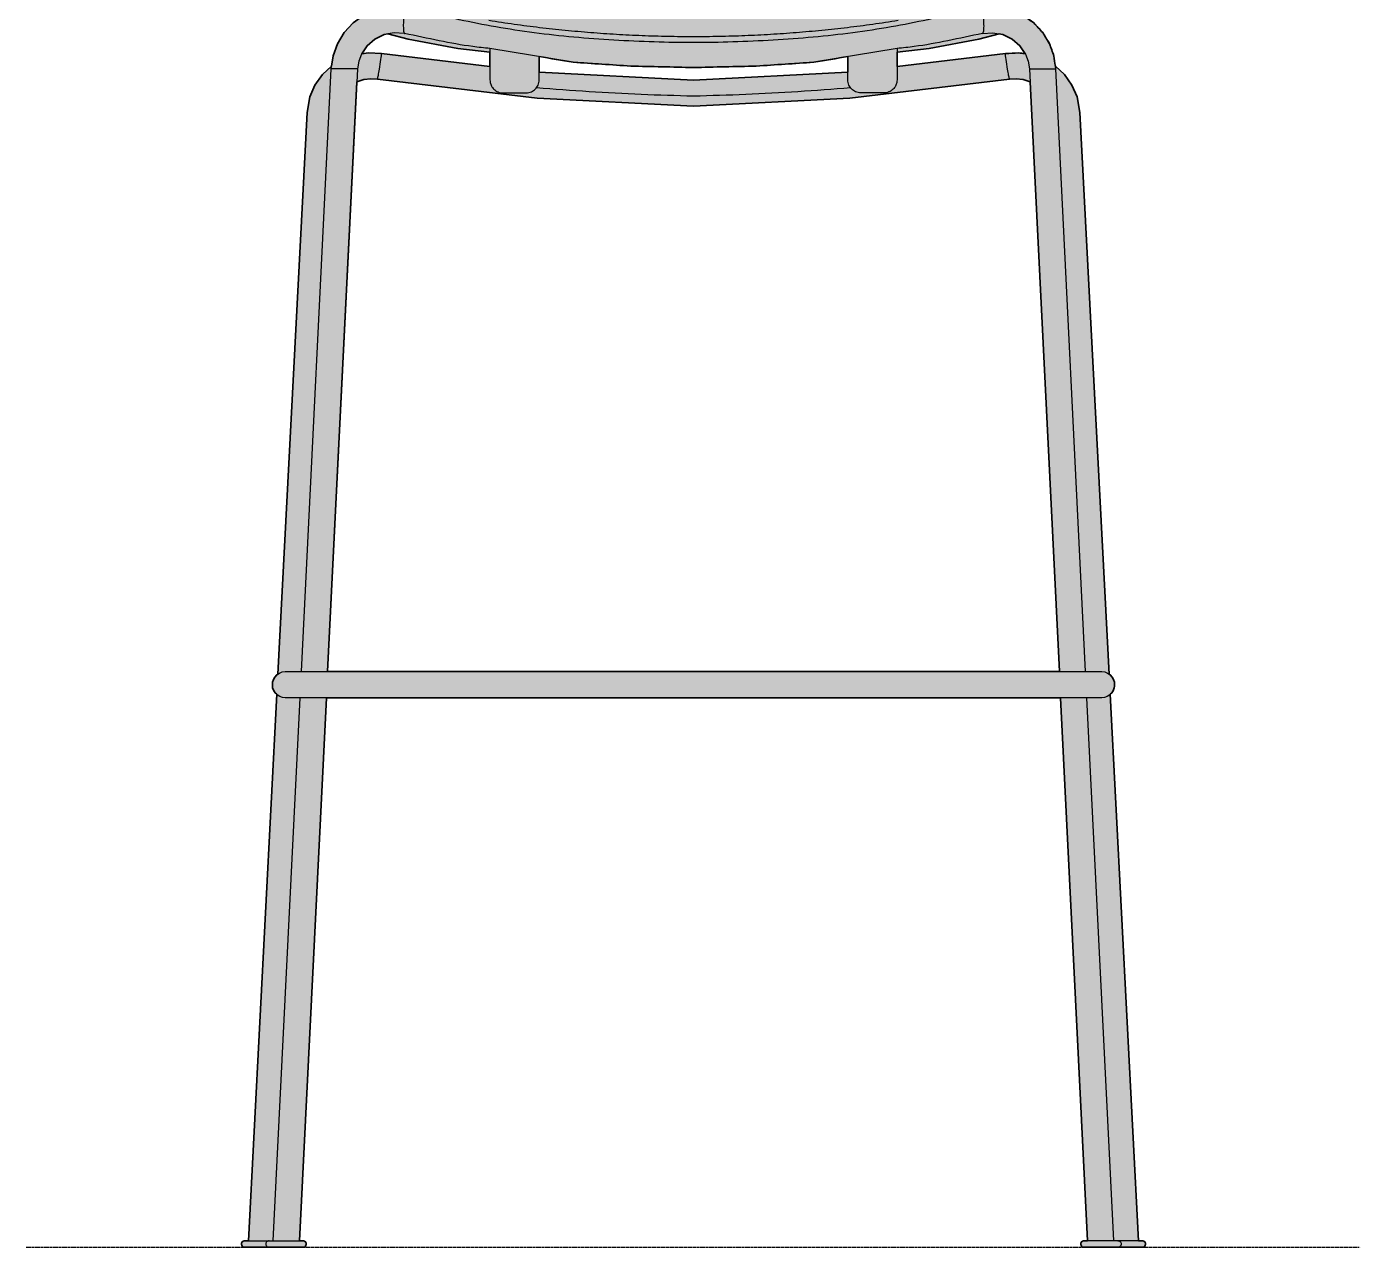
# Model space of a CAD drawing. Header units: millimetres. Extents: x 0 to 1859, y -1281 to 1132.
# Drawn here: x 0 to 814, y 0 to 745 of the extents above; entities that cross this region are included whole.
import ezdxf

# ---------------------------------------------------------------- set-up
doc = ezdxf.new("R2010")
doc.units = ezdxf.units.MM
doc.linetypes.add('Dots', pattern=[1, 0, -1])
doc.layers.add('Blocks', color=7, linetype='Continuous')
doc.layers.add('Blocks$Fill', color=7, linetype='Continuous', true_color=0xffffff)
for name, color, linetype, lineweight, true_color in [('Blocks$Inner', 7, 'Continuous', 25, 0x007f00), ('Blocks$Outline', 7, 'Continuous', 35, 0xff3f3f), ('Groud', 7, 'Dots', 25, 0x243775)]:
    doc.layers.add(name, color=color, linetype=linetype, lineweight=lineweight, true_color=true_color)

# ---------------------------------------------------------------- blocks, each defined once
blk = doc.blocks.new('N02 Barstool Front')
at = {"layer": 'Blocks$Fill'}
h = blk.add_hatch(color=256, dxfattribs=at)
h.paths.add_polyline_path([(166.52, 4.02), (168.53, 4.01), (169.04, 3.97), (169.55, 3.81), (169.85, 3.62), (170.17, 3.32), (170.42, 2.95), (170.58, 2.53), (170.64, 2.21), (170.64, 1.83), (170.58, 1.5), (170.49, 1.23), (170.22, 0.79), (169.95, 0.51), (169.48, 0.18), (169.01, 0), (132.75, 0), (132.28, 0.18), (131.81, 0.51), (131.54, 0.79), (131.27, 1.23), (131.18, 1.5), (131.12, 1.83), (131.12, 2.21), (131.18, 2.53), (131.34, 2.95), (131.59, 3.32), (131.91, 3.62), (132.21, 3.81), (132.72, 3.97), (133.23, 4.01), (135.4, 4.01), (152.7, 337.57), (151.69, 338.56), (150.92, 339.68), (150.15, 341.56), (149.98, 342.54), (149.96, 343.47), (150.08, 345.07), (150.59, 346.64), (151.49, 348.13), (152.75, 349.47), (153.34, 349.87), (171.11, 692.73), (172.85, 702.34), (175.99, 709.5), (180.55, 715.9), (186.16, 721.09), (187.03, 727.24), (189.71, 734.72), (193.85, 741.52), (199.29, 747.38), (205.81, 752.05), (213.16, 755.33), (221.03, 757.1), (226.72, 757.38), (231.29, 756.96), (232.17, 756.83), (210.45, 762.36), (196.92, 768.28), (196.8, 768.39), (193.79, 771.26), (191.32, 773.75), (190.09, 775.05), (188.92, 776.34), (187.85, 777.57), (186.92, 778.69), (186.11, 779.73), (185.38, 780.73), (185.05, 781.22), (184.74, 781.7), (184.45, 782.16), (184.19, 782.6), (184.07, 782.82), (183.96, 783.03), (183.86, 783.24), (183.77, 783.44), (183.69, 783.63), (183.62, 783.82), (183.55, 784), (183.52, 784.09), (183.49, 784.18), (183.46, 784.28), (183.44, 784.37), (182.68, 787), (182.68, 787.02), (182.68, 787.03), (182.69, 787.04), (182.98, 788.13), (183, 788.2), (183.01, 788.23), (183.02, 788.26), (183.04, 788.29), (183.05, 788.32), (183.06, 788.35), (183.08, 788.38), (183.09, 788.41), (183.11, 788.44), (183.13, 788.47), (183.14, 788.5), (183.18, 788.57), (183.22, 788.63), (183.26, 788.68), (183.29, 788.72), (183.33, 788.77), (183.37, 788.81), (183.39, 788.84), (183.41, 788.86), (183.44, 788.89), (183.46, 788.91), (183.51, 788.96), (183.57, 789), (183.62, 789.05), (183.68, 789.09), (183.74, 789.13), (183.8, 789.18), (183.87, 789.22), (183.94, 789.26), (184.01, 789.29), (184.08, 789.33), (184.15, 789.37), (184.23, 789.4), (184.31, 789.43), (184.39, 789.46), (184.48, 789.49), (184.56, 789.52), (184.65, 789.55), (184.74, 789.58), (184.84, 789.6), (184.94, 789.63), (185.03, 789.65), (185.14, 789.67), (185.35, 789.71), (185.57, 789.74), (185.8, 789.77), (186.11, 789.8), (189.94, 791.44), (188.71, 793.73), (185.71, 799.92), (181.22, 809.48), (180.15, 811.91), (179.13, 814.38), (178.16, 816.88), (177.23, 819.44), (176.37, 822.04), (175.57, 824.69), (174.83, 827.39), (174.14, 830.14), (173.52, 832.93), (172.94, 835.76), (172.42, 838.63), (171.96, 841.53), (171.54, 844.47), (170.86, 850.43), (170.37, 856.48), (170.06, 862.59), (169.89, 868.74), (169.91, 881.11), (170.32, 893.47), (171.89, 917.91), (172.65, 926.93), (175.14, 950.52), (177.46, 967.7), (178.8, 976.09), (180.8, 987.04), (183.08, 997.69), (185.01, 1005.46), (187.14, 1013.04), (189.47, 1020.41), (191.15, 1025.21), (192.92, 1029.91), (194.79, 1034.52), (196.85, 1039.19), (198.87, 1043.45), (201.52, 1048.56), (203.42, 1051.96), (205.65, 1055.7), (206.5, 1057.03), (209.79, 1062.03), (210.7, 1063.29), (214, 1067.77), (216.97, 1071.47), (220.06, 1075.08), (223.29, 1078.59), (226.66, 1082), (228.47, 1083.72), (230.74, 1085.77), (238.41, 1092.25), (238.42, 1092.26), (239.01, 1092.72), (265.29, 1109.01), (296.52, 1120.49), (333.99, 1127.64), (384.89, 1131.57), (407.02, 1131.96), (429.15, 1131.57), (480.05, 1127.64), (517.52, 1120.49), (548.75, 1109.01), (574.95, 1092.78), (575.63, 1092.26), (575.64, 1092.25), (583.3, 1085.77), (585.58, 1083.72), (587.38, 1082), (590.75, 1078.59), (593.98, 1075.08), (597.08, 1071.47), (600.04, 1067.77), (603.34, 1063.29), (604.25, 1062.03), (607.54, 1057.03), (609.32, 1054.17), (611.63, 1050.19), (613.66, 1046.41), (615.17, 1043.45), (617.19, 1039.19), (619.25, 1034.52), (621.12, 1029.91), (622.9, 1025.21), (624.57, 1020.41), (626.91, 1013.04), (629.03, 1005.46), (630.96, 997.69), (633.25, 987.04), (635.7, 973.3), (638.17, 956.3), (638.9, 950.52), (641.39, 926.93), (643.4, 899.63), (643.85, 890.39), (644.17, 878.02), (644.15, 868.74), (643.85, 859.52), (643.45, 853.44), (642.87, 847.44), (642.5, 844.47), (642.09, 841.53), (641.62, 838.63), (641.1, 835.76), (640.53, 832.93), (639.9, 830.14), (639.22, 827.39), (638.47, 824.69), (637.67, 822.04), (636.81, 819.44), (635.89, 816.88), (634.91, 814.38), (633.89, 811.91), (632.83, 809.48), (626.03, 795.13), (625.33, 793.73), (624.11, 791.44), (627.94, 789.8), (628.24, 789.77), (628.47, 789.74), (628.69, 789.71), (628.9, 789.67), (629.01, 789.65), (629.11, 789.63), (629.2, 789.6), (629.3, 789.58), (629.39, 789.55), (629.48, 789.52), (629.57, 789.49), (629.65, 789.46), (629.73, 789.43), (629.81, 789.4), (629.89, 789.37), (629.96, 789.33), (630.04, 789.29), (630.11, 789.26), (630.17, 789.22), (630.24, 789.18), (630.3, 789.13), (630.36, 789.09), (630.42, 789.05), (630.48, 789), (630.53, 788.96), (630.58, 788.91), (630.6, 788.89), (630.63, 788.86), (630.65, 788.84), (630.67, 788.81), (630.71, 788.77), (630.75, 788.72), (630.79, 788.68), (630.82, 788.63), (630.86, 788.57), (630.9, 788.5), (630.92, 788.47), (630.93, 788.44), (630.95, 788.41), (630.96, 788.38), (630.98, 788.35), (630.99, 788.32), (631.01, 788.29), (631.02, 788.26), (631.03, 788.23), (631.04, 788.2), (631.06, 788.13), (631.34, 787.08), (631.36, 787.04), (631.36, 787.04), (631.36, 787.04), (631.37, 787), (630.6, 784.37), (630.58, 784.28), (630.55, 784.18), (630.52, 784.09), (630.49, 784), (630.43, 783.82), (630.35, 783.63), (630.27, 783.44), (630.18, 783.24), (630.08, 783.03), (629.97, 782.82), (629.85, 782.6), (629.59, 782.16), (629.31, 781.7), (629, 781.22), (628.66, 780.73), (627.93, 779.73), (627.12, 778.69), (626.2, 777.57), (625.13, 776.34), (623.95, 775.05), (621.47, 772.47), (619.11, 770.15), (617.13, 768.28), (603.6, 762.36), (581.87, 756.83), (582.75, 756.96), (587.33, 757.38), (593.01, 757.1), (600.89, 755.33), (608.23, 752.05), (614.75, 747.38), (620.19, 741.52), (624.33, 734.72), (627.01, 727.24), (627.89, 721.09), (633.49, 715.9), (638.05, 709.5), (641.19, 702.34), (642.93, 692.73), (660.71, 349.87), (661.3, 349.47), (662.56, 348.13), (663.45, 346.64), (663.96, 345.07), (664.08, 343.47), (664.06, 342.54), (663.89, 341.56), (663.13, 339.68), (662.35, 338.56), (661.35, 337.57), (678.64, 4.01), (680.82, 4.01), (681.33, 3.97), (681.83, 3.81), (682.13, 3.62), (682.45, 3.32), (682.7, 2.95), (682.86, 2.53), (682.92, 2.21), (682.93, 1.83), (682.87, 1.5), (682.77, 1.23), (682.5, 0.79), (682.24, 0.51), (681.77, 0.18), (681.3, 0), (645.03, 0), (644.56, 0.18), (644.09, 0.51), (643.83, 0.79), (643.56, 1.23), (643.46, 1.5), (643.4, 1.83), (643.4, 2.21), (643.46, 2.53), (643.63, 2.95), (643.87, 3.32), (644.2, 3.62), (644.5, 3.81), (645, 3.97), (645.51, 4.01), (647.53, 4.02), (631.12, 335.47), (182.92, 335.47)], flags=0)
h.paths.add_polyline_path([(597.43, 728.65), (597.43, 728.65), (597.43, 728.66), (597.43, 728.66), (597.43, 728.66), (597.43, 728.66), (597.43, 728.66), (597.43, 728.66), (597.43, 728.66), (597.43, 728.66), (597.43, 728.66), (597.43, 728.66), (597.43, 728.66), (597.43, 728.66), (597.43, 728.66), (597.43, 728.66), (597.43, 728.66), (597.43, 728.66), (597.43, 728.66), (597.44, 728.66), (597.44, 728.66), (597.44, 728.66), (597.44, 728.66), (597.44, 728.66), (597.44, 728.66), (597.44, 728.66), (597.44, 728.66), (597.44, 728.66), (597.44, 728.66), (597.44, 728.66), (597.44, 728.66), (597.44, 728.66), (597.44, 728.66), (597.44, 728.66), (597.44, 728.66), (597.44, 728.66), (597.44, 728.66), (597.44, 728.66), (597.44, 728.66), (597.44, 728.66), (597.44, 728.66), (597.44, 728.66), (597.44, 728.66), (597.44, 728.66), (597.44, 728.66), (597.44, 728.66), (597.44, 728.66), (597.44, 728.66), (597.44, 728.66), (597.44, 728.66), (597.44, 728.66), (597.44, 728.66), (597.44, 728.66), (597.44, 728.66), (597.44, 728.66), (597.44, 728.66), (597.44, 728.66), (597.44, 728.66), (597.44, 728.66), (597.44, 728.66), (597.44, 728.66), (597.44, 728.66), (597.44, 728.66), (597.44, 728.66), (597.44, 728.66), (597.44, 728.66), (597.44, 728.66), (597.44, 728.66), (597.44, 728.66), (597.44, 728.66), (597.44, 728.66), (597.44, 728.66), (597.44, 728.66), (597.44, 728.66), (597.44, 728.66), (597.44, 728.66), (597.44, 728.66), (597.44, 728.66), (597.44, 728.66), (597.44, 728.66), (597.44, 728.66), (597.44, 728.66), (597.44, 728.66), (597.44, 728.66), (597.44, 728.66), (597.44, 728.66), (597.44, 728.66), (597.44, 728.66), (597.44, 728.66), (597.44, 728.66), (597.44, 728.66), (597.44, 728.66), (597.44, 728.66), (597.44, 728.66), (597.44, 728.66), (597.44, 728.66), (597.44, 728.66), (597.44, 728.66), (597.44, 728.66), (597.44, 728.66), (597.44, 728.66), (597.44, 728.66), (597.44, 728.66), (597.44, 728.66), (597.44, 728.66), (597.44, 728.66), (597.44, 728.66), (597.44, 728.66), (597.44, 728.66), (597.44, 728.66), (597.44, 728.66), (597.44, 728.65), (605.42, 729.15), (609.51, 728.58), (606.21, 733.43), (601.48, 737.5), (595.83, 740.23), (593.59, 740.66), (581.25, 737.52), (550.91, 731.83), (531.27, 729.48), (531.27, 720.81)], flags=0)
h.paths.add_polyline_path([(312.77, 717.41), (407.02, 712.38), (501.27, 717.41), (501.27, 726.84), (480.46, 723.41), (445.29, 721.02), (407.02, 720.17), (368.75, 721.02), (333.58, 723.41), (312.77, 726.84)], flags=0)
h.paths.add_polyline_path([(282.77, 729.48), (263.13, 731.83), (232.79, 737.52), (220.45, 740.66), (218.21, 740.23), (212.56, 737.5), (207.84, 733.43), (204.53, 728.58), (208.62, 729.15), (216.6, 728.65), (216.6, 728.65), (216.6, 728.66), (216.6, 728.66), (216.6, 728.66), (216.6, 728.66), (216.6, 728.66), (216.6, 728.66), (216.6, 728.66), (216.6, 728.66), (216.6, 728.66), (216.6, 728.66), (216.6, 728.66), (216.6, 728.66), (216.6, 728.66), (216.6, 728.66), (216.6, 728.66), (216.6, 728.66), (216.6, 728.66), (216.6, 728.66), (216.6, 728.66), (216.6, 728.66), (216.6, 728.66), (216.6, 728.66), (216.6, 728.66), (216.6, 728.66), (216.6, 728.66), (216.6, 728.66), (216.6, 728.66), (216.6, 728.66), (216.6, 728.66), (216.6, 728.66), (216.6, 728.66), (216.6, 728.66), (216.6, 728.66), (216.6, 728.66), (216.6, 728.66), (216.6, 728.66), (216.6, 728.66), (216.6, 728.66), (216.6, 728.66), (216.6, 728.66), (216.6, 728.66), (216.6, 728.66), (216.6, 728.66), (216.6, 728.66), (216.6, 728.66), (216.6, 728.66), (216.6, 728.66), (216.6, 728.66), (216.6, 728.66), (216.6, 728.66), (216.6, 728.66), (216.6, 728.66), (216.6, 728.66), (216.6, 728.66), (216.6, 728.66), (216.6, 728.66), (216.6, 728.66), (216.6, 728.66), (216.6, 728.66), (216.6, 728.66), (216.6, 728.66), (216.6, 728.66), (216.6, 728.66), (216.6, 728.66), (216.61, 728.66), (216.61, 728.66), (216.61, 728.66), (216.61, 728.66), (216.61, 728.66), (216.61, 728.66), (216.61, 728.66), (216.61, 728.66), (216.61, 728.66), (216.61, 728.66), (216.61, 728.66), (216.61, 728.66), (216.61, 728.66), (216.61, 728.66), (216.61, 728.66), (216.61, 728.66), (216.61, 728.66), (216.61, 728.66), (216.61, 728.66), (216.61, 728.66), (216.61, 728.66), (216.61, 728.66), (216.61, 728.66), (216.61, 728.66), (216.61, 728.66), (216.61, 728.66), (216.61, 728.66), (216.61, 728.66), (216.61, 728.66), (216.61, 728.66), (216.61, 728.66), (216.61, 728.66), (216.61, 728.66), (216.61, 728.66), (216.61, 728.66), (216.61, 728.66), (216.61, 728.66), (216.61, 728.66), (216.61, 728.66), (216.61, 728.66), (216.61, 728.66), (216.61, 728.66), (216.61, 728.66), (216.61, 728.66), (216.61, 728.66), (216.61, 728.65), (216.61, 728.65), (282.77, 720.81)], flags=0)
h.paths.add_polyline_path([(600, 712.99), (502.43, 701.51), (407.02, 696.5), (311.61, 701.51), (214.04, 712.99), (209.98, 713.31), (205.88, 712.93), (201.53, 711.53), (183.71, 351.48), (630.33, 351.48), (612.51, 711.53), (608.17, 712.93), (604.06, 713.31), (600, 712.99), (600, 712.99), (600, 712.99), (600, 712.99), (600, 712.99), (600, 712.99), (600, 712.99), (600, 712.99)], flags=0)
at = {"layer": 'Blocks$Inner'}
for p, q in [((282.77, 731.78), (282.77, 712.61)), ((312.77, 712.61), (312.77, 726.84)), ((501.27, 712.61), (501.27, 726.84)), ((531.27, 731.78), (531.27, 712.61)), ((531.27, 720.81), (597.44, 728.65)), ((290.77, 704.66), (304.77, 704.66)), ((523.27, 704.66), (509.27, 704.66)), ((150.51, 4.02), (166.92, 335.48)), ((663.53, 4.02), (647.13, 335.48))]:
    blk.add_line(p, q, dxfattribs=at)
for points in [[(167.71, 351.45), (185.91, 719.4), (187.03, 727.24), (189.71, 734.72), (193.85, 741.52), (199.29, 747.38), (205.81, 752.05), (213.16, 755.33), (221.03, 757.1), (226.72, 757.38), (231.29, 756.96), (232.17, 756.83)], [(646.34, 351.45), (628.13, 719.4), (627.01, 727.24), (624.33, 734.72), (620.19, 741.52), (614.75, 747.38), (608.23, 752.05), (600.89, 755.33), (593.01, 757.1), (587.33, 757.38), (582.75, 756.96), (581.87, 756.83)], [(230.65, 740.99), (224.39, 741.42), (218.21, 740.23), (212.56, 737.5), (207.84, 733.43), (204.36, 728.32), (202.68, 723.95), (201.92, 719.4), (183.71, 351.46)], [(583.39, 740.99), (589.65, 741.42), (595.83, 740.23), (601.48, 737.5), (606.21, 733.43), (609.69, 728.32), (611.36, 723.95), (612.12, 719.4), (630.33, 351.46)], [(282.77, 729.48), (263.13, 731.83), (232.79, 737.52), (220.45, 740.66)], [(531.27, 729.48), (550.91, 731.83), (581.25, 737.52), (593.59, 740.66)], [(282.77, 720.81), (216.6, 728.65), (208.62, 729.15), (204.48, 728.57)], [(531.27, 731.78), (480.46, 723.41), (445.29, 721.02), (407.02, 720.17), (368.75, 721.02), (333.58, 723.41), (282.77, 731.78)], [(597.44, 728.65), (605.42, 729.15), (609.56, 728.57)], [(186.16, 721.09), (180.55, 715.9), (175.99, 709.5), (172.85, 702.34), (171.11, 692.73), (153.34, 349.87)], [(501.27, 717.41), (407.02, 712.38), (312.77, 717.41)], [(627.89, 721.09), (633.49, 715.9), (638.05, 709.5), (641.19, 702.34), (642.93, 692.73), (660.71, 349.87)], [(612.56, 711.52), (608.17, 712.93), (604.06, 713.31), (600, 712.99), (502.43, 701.51), (407.02, 696.5), (311.61, 701.51), (214.04, 712.99), (209.98, 713.31), (205.88, 712.93), (201.48, 711.52)], [(152.7, 337.57), (135.4, 4.01)], [(182.92, 335.48), (166.52, 4.02)], [(631.12, 335.48), (647.53, 4.02)], [(661.35, 337.57), (678.64, 4.01)], [(144.82, 4.02), (147.73, 4.02), (168.53, 4.01), (169.04, 3.97), (169.55, 3.81), (169.85, 3.62), (170.17, 3.32), (170.42, 2.95), (170.58, 2.53), (170.64, 2.21), (170.64, 1.83), (170.58, 1.5), (170.49, 1.23), (170.22, 0.79), (169.95, 0.51), (169.48, 0.18), (169.01, 0), (132.75, 0), (132.28, 0.18), (131.81, 0.51), (131.54, 0.79), (131.27, 1.23), (131.18, 1.5), (131.12, 1.83), (131.12, 2.21), (131.18, 2.53), (131.34, 2.95), (131.59, 3.32), (131.91, 3.62), (132.21, 3.81), (132.72, 3.97), (133.23, 4.01), (144.81, 4.01)], [(148.07, 4.01), (147.56, 3.97), (147.06, 3.81), (146.76, 3.62), (146.43, 3.32), (146.19, 2.95), (146.02, 2.53), (145.96, 2.21), (145.96, 1.83), (146.02, 1.5), (146.12, 1.23), (146.38, 0.79), (146.65, 0.51), (147.12, 0.18), (147.59, 0)], [(669.22, 4.02), (666.31, 4.02), (645.51, 4.01), (645, 3.97), (644.5, 3.81), (644.2, 3.62), (643.87, 3.32), (643.63, 2.95), (643.46, 2.53), (643.4, 2.21), (643.4, 1.83), (643.46, 1.5), (643.56, 1.23), (643.83, 0.79), (644.09, 0.51), (644.56, 0.18), (645.03, 0), (681.3, 0), (681.77, 0.18), (682.24, 0.51), (682.5, 0.79), (682.77, 1.23), (682.87, 1.5), (682.93, 1.83), (682.92, 2.21), (682.86, 2.53), (682.7, 2.95), (682.45, 3.32), (682.13, 3.62), (681.83, 3.81), (681.33, 3.97), (680.82, 4.01), (669.24, 4.01)], [(665.97, 4.01), (666.49, 3.97), (666.99, 3.81), (667.29, 3.62), (667.61, 3.32), (667.86, 2.95), (668.02, 2.53), (668.08, 2.21), (668.09, 1.83), (668.03, 1.5), (667.93, 1.23), (667.66, 0.79), (667.39, 0.51), (666.93, 0.18), (666.45, 0)]]:
    blk.add_lwpolyline(points, dxfattribs=at)
blk.add_lwpolyline([(157.83, 335.47), (157.77, 335.47), (156.16, 335.68), (154.54, 336.29), (152.99, 337.28), (151.69, 338.56), (150.92, 339.68), (150.15, 341.56), (149.98, 342.54), (149.96, 343.47), (150.08, 345.07), (150.59, 346.64), (151.49, 348.13), (152.75, 349.47), (154.3, 350.54), (156.03, 351.23), (157.76, 351.47), (157.83, 351.48), (656.21, 351.48), (656.29, 351.47), (658.02, 351.23), (659.74, 350.54), (661.3, 349.47), (662.56, 348.13), (663.45, 346.64), (663.96, 345.07), (664.08, 343.47), (664.06, 342.54), (663.89, 341.56), (663.13, 339.68), (662.35, 338.56), (661.05, 337.28), (659.5, 336.29), (657.88, 335.68), (656.27, 335.47), (407.02, 335.47), (157.77, 335.47)], close=True, dxfattribs=at)
for points in [[(230.21, 750.38), (230.12, 749.71), (229.98, 748.32), (229.89, 746.3), (229.9, 744.49), (229.99, 742.94), (230.18, 741.7), (230.47, 741), (230.71, 740.96), (230.84, 741.03)], [(583.84, 750.38), (583.92, 749.71), (584.06, 748.32), (584.15, 746.3), (584.14, 744.49), (584.05, 742.94), (583.86, 741.7), (583.58, 741), (583.33, 740.96), (583.2, 741.03)], [(201.92, 719.4), (201.91, 719.4), (201.68, 719.4), (200.77, 719.4), (199.48, 719.4), (197.88, 719.4), (195.98, 719.4), (194.61, 719.4), (193.92, 719.4)], [(612.12, 719.4), (612.13, 719.4), (612.36, 719.4), (613.27, 719.4), (614.56, 719.4), (616.17, 719.4), (618.07, 719.4), (619.43, 719.4), (620.13, 719.4)]]:
    blk.add_open_spline(points, degree=3, dxfattribs=at)
for points, knots in [([(407.02, 735.35), (399.02, 735.36), (382.76, 735.7), (358.33, 736.75), (333.85, 738.52), (309.76, 741.23), (286.3, 744.81), (265.69, 748.87), (253.37, 751.84), (248.27, 753.13)], [435.6925497, 435.6925497, 435.6925497, 435.6925497, 435.7143396, 435.7368115, 435.7592834, 435.7817553, 435.8042272, 435.8266991, 435.843553, 435.843553, 435.843553, 435.843553]), ([(565.77, 753.13), (560.67, 751.84), (548.35, 748.87), (527.74, 744.81), (504.28, 741.23), (480.2, 738.52), (455.71, 736.75), (431.29, 735.7), (415.03, 735.36), (407.02, 735.35)], [435.5415464, 435.5415464, 435.5415464, 435.5415464, 435.5584003, 435.5808722, 435.6033442, 435.6258161, 435.648288, 435.6707599, 435.6925497, 435.6925497, 435.6925497, 435.6925497]), ([(282.77, 731.78), (279.26, 732.13), (268.87, 733.2), (251.52, 736.48), (237.74, 739.46), (230.7, 740.99)], [302.960142, 302.960142, 302.960142, 302.960142, 313.558976, 334.268917, 355.871923, 355.871923, 355.871923, 355.871923]), ([(583.34, 740.99), (576.3, 739.46), (562.52, 736.48), (545.17, 733.2), (534.79, 732.13), (531.27, 731.78)], [0, 0, 0, 0, 21.603006, 42.312947, 52.911781, 52.911781, 52.911781, 52.911781]), ([(215.3, 719.09), (215.66, 721.13), (216.33, 725.44), (216.68, 728.56), (216.6, 728.69), (216.6, 728.65)], [1, 1, 1, 1, 1.25, 1.5, 1.5833333, 1.5833333, 1.5833333, 1.5833333]), ([(598.74, 719.09), (598.38, 721.13), (597.72, 725.44), (597.36, 728.56), (597.44, 728.69), (597.44, 728.65)], [1, 1, 1, 1, 1.2500001, 1.5000001, 1.5833333, 1.5833333, 1.5833333, 1.5833333]), ([(193.92, 719.4), (192.99, 719.4), (191.16, 719.4), (188.81, 719.4), (187, 719.4), (186.08, 719.4), (185.86, 719.4), (185.96, 719.4), (186.05, 719.4)], [1, 1, 1, 1, 1.1111111, 1.2222222, 1.3333333, 1.4444444, 1.5, 1.5555556, 1.5555556, 1.5555556, 1.5555556]), ([(186.05, 719.4), (185.96, 719.4), (185.92, 719.4), (185.91, 719.4), (185.91, 719.4)], [1.55555556, 1.55555556, 1.55555556, 1.55555556, 1.60756571, 1.60962332, 1.60962332, 1.60962332, 1.60962332]), ([(214.04, 712.99), (214.05, 712.98), (214.09, 713.03), (214.26, 713.56), (214.66, 715.25), (215.1, 717.69), (215.3, 719.09)], [0.5555556, 0.5555556, 0.5555556, 0.5555556, 0.6111111, 0.6666667, 0.8333333, 1, 1, 1, 1]), ([(600.01, 712.99), (599.99, 712.98), (599.95, 713.03), (599.78, 713.56), (599.38, 715.25), (598.94, 717.69), (598.74, 719.09)], [0.5555556, 0.5555556, 0.5555556, 0.5555556, 0.6111111, 0.6666667, 0.8333333, 1, 1, 1, 1]), ([(620.13, 719.4), (621.05, 719.4), (622.88, 719.4), (625.23, 719.4), (627.04, 719.4), (627.96, 719.4), (628.18, 719.4), (628.08, 719.4), (627.99, 719.4)], [1, 1, 1, 1, 1.1111111, 1.2222222, 1.3333333, 1.4444444, 1.5, 1.5555556, 1.5555556, 1.5555556, 1.5555556]), ([(627.99, 719.4), (628.08, 719.4), (628.13, 719.4), (628.13, 719.4), (628.13, 719.4)], [1.55555556, 1.55555556, 1.55555556, 1.55555556, 1.60756571, 1.60962332, 1.60962332, 1.60962332, 1.60962332]), ([(282.77, 712.61), (282.77, 712.09), (282.9, 710.8), (283.61, 708.81), (285.2, 706.68), (287.65, 705.06), (289.76, 704.67), (290.77, 704.66)], [0, 0, 0, 0, 1.56152, 3.907042, 6.263608, 9.457079, 12.506433, 12.506433, 12.506433, 12.506433]), ([(304.77, 704.66), (305.93, 704.68), (308.04, 705.12), (310.6, 706.92), (312.34, 709.44), (312.76, 711.53), (312.77, 712.61)], [26.506433, 26.506433, 26.506433, 26.506433, 29.980228, 32.747742, 35.73814, 38.990415, 38.990415, 38.990415, 38.990415]), ([(509.27, 704.66), (508.11, 704.68), (506, 705.12), (503.44, 706.92), (501.7, 709.44), (501.29, 711.53), (501.27, 712.61)], [26.506433, 26.506433, 26.506433, 26.506433, 29.980228, 32.747742, 35.73814, 38.990415, 38.990415, 38.990415, 38.990415]), ([(531.27, 712.61), (531.27, 712.09), (531.14, 710.8), (530.43, 708.81), (528.84, 706.68), (526.39, 705.06), (524.29, 704.67), (523.27, 704.66)], [0, 0, 0, 0, 1.56152, 3.907042, 6.263608, 9.457079, 12.506433, 12.506433, 12.506433, 12.506433]), ([(407.02, 702.69), (385.75, 703.14), (353.81, 704.48), (321.94, 706.86), (311.28, 707.76)], [0.9978386, 0.9978386, 0.9978386, 0.9978386, 1.3290106, 1.4954944, 1.4954944, 1.4954944, 1.4954944]), ([(502.76, 707.76), (492.1, 706.86), (460.23, 704.48), (428.29, 703.14), (407.02, 702.69)], [0.5001828, 0.5001828, 0.5001828, 0.5001828, 0.6666667, 0.9978386, 0.9978386, 0.9978386, 0.9978386])]:
    blk.add_open_spline(points, degree=3, knots=knots, dxfattribs=at)
blk.add_rational_spline([(531.89, 748.79), (407.02, 728.94), (282.16, 748.79)], [1, 0.987604342998, 1], degree=2, dxfattribs=at)
at = {"layer": 'Blocks$Outline'}
for points in [[(186.16, 721.09), (187.03, 727.24), (189.71, 734.72), (193.85, 741.52), (199.29, 747.38), (205.81, 752.05), (213.16, 755.33), (221.03, 757.1), (226.72, 757.38), (231.29, 756.96), (232.17, 756.83)], [(220.45, 740.66), (218.21, 740.23), (212.56, 737.5), (207.84, 733.43), (204.53, 728.58)], [(282.77, 729.48), (263.13, 731.83), (232.79, 737.52), (220.45, 740.66)], [(593.59, 740.66), (581.25, 737.52), (550.91, 731.83), (531.27, 729.48)], [(609.51, 728.58), (606.21, 733.43), (601.48, 737.5), (595.83, 740.23), (593.59, 740.66)], [(204.53, 728.58), (208.62, 729.15), (216.6, 728.65), (216.6, 728.65)], [(216.61, 728.65), (282.77, 720.81)], [(531.27, 720.81), (597.43, 728.65)], [(153.34, 349.87), (171.11, 692.73), (172.85, 702.34), (175.99, 709.5), (180.55, 715.9), (186.16, 721.09)], [(312.77, 717.41), (407.02, 712.38), (501.27, 717.41)], [(627.89, 721.09), (633.49, 715.9), (638.05, 709.5), (641.19, 702.34), (642.93, 692.73), (660.71, 349.87)], [(201.53, 711.53), (183.71, 351.48)], [(600, 712.99), (502.43, 701.51), (407.02, 696.5), (311.61, 701.51), (214.04, 712.99), (209.98, 713.31), (205.88, 712.93), (201.53, 711.53)], [(612.51, 711.53), (608.17, 712.93), (604.06, 713.31), (600, 712.99)], [(630.33, 351.48), (612.51, 711.53)], [(183.71, 351.48), (630.33, 351.48)], [(152.7, 337.57), (151.69, 338.56), (150.92, 339.68), (150.15, 341.56), (149.98, 342.54), (149.96, 343.47), (150.08, 345.07), (150.59, 346.64), (151.49, 348.13), (152.75, 349.47), (153.34, 349.87)], [(660.71, 349.87), (661.3, 349.47), (662.56, 348.13), (663.45, 346.64), (663.96, 345.07), (664.08, 343.47), (664.06, 342.54), (663.89, 341.56), (663.13, 339.68), (662.35, 338.56), (661.35, 337.57)], [(135.4, 4.01), (152.7, 337.57)], [(182.92, 335.47), (166.52, 4.02)], [(631.12, 335.47), (407.02, 335.47), (182.92, 335.47)], [(647.53, 4.02), (631.12, 335.47)], [(661.35, 337.57), (678.64, 4.01)], [(166.52, 4.02), (168.53, 4.01), (169.04, 3.97), (169.55, 3.81), (169.85, 3.62), (170.17, 3.32), (170.42, 2.95), (170.58, 2.53), (170.64, 2.21), (170.64, 1.83), (170.58, 1.5), (170.49, 1.23), (170.22, 0.79), (169.95, 0.51), (169.48, 0.18), (169.01, 0), (132.75, 0), (132.28, 0.18), (131.81, 0.51), (131.54, 0.79), (131.27, 1.23), (131.18, 1.5), (131.12, 1.83), (131.12, 2.21), (131.18, 2.53), (131.34, 2.95), (131.59, 3.32), (131.91, 3.62), (132.21, 3.81), (132.72, 3.97), (133.23, 4.01), (135.4, 4.01)], [(678.64, 4.01), (680.82, 4.01), (681.33, 3.97), (681.83, 3.81), (682.13, 3.62), (682.45, 3.32), (682.7, 2.95), (682.86, 2.53), (682.92, 2.21), (682.93, 1.83), (682.87, 1.5), (682.77, 1.23), (682.5, 0.79), (682.24, 0.51), (681.77, 0.18), (681.3, 0), (645.03, 0), (644.56, 0.18), (644.09, 0.51), (643.83, 0.79), (643.56, 1.23), (643.46, 1.5), (643.4, 1.83), (643.4, 2.21), (643.46, 2.53), (643.63, 2.95), (643.87, 3.32), (644.2, 3.62), (644.5, 3.81), (645, 3.97), (645.51, 4.01), (647.53, 4.02)]]:
    blk.add_lwpolyline(points, dxfattribs=at)
for points, knots in [([(581.87, 756.83), (582.17, 756.87), (582.46, 756.92), (582.75, 756.96), (584.28, 757.1), (585.8, 757.24), (587.33, 757.38), (589.22, 757.29), (591.12, 757.19), (593.01, 757.1), (595.64, 756.51), (598.26, 755.92), (600.89, 755.33), (603.34, 754.24), (605.78, 753.14), (608.23, 752.05), (610.41, 750.49), (612.58, 748.94), (614.75, 747.38), (616.57, 745.43), (618.38, 743.47), (620.19, 741.52), (621.57, 739.25), (622.95, 736.99), (624.33, 734.72), (625.22, 732.23), (626.12, 729.73), (627.01, 727.24), (627.3, 725.19), (627.6, 723.14), (627.89, 721.09)], [-435.530313, -435.530313, -435.530313, -435.530313, -434.638919, -434.638919, -434.638919, -430.047029, -430.047029, -430.047029, -424.351033, -424.351033, -424.351033, -416.284251, -416.284251, -416.284251, -408.237364, -408.237364, -408.237364, -400.215792, -400.215792, -400.215792, -392.222786, -392.222786, -392.222786, -384.259062, -384.259062, -384.259062, -376.31707, -376.31707, -376.31707, -370.100247, -370.100247, -370.100247, -370.100247]), ([(501.27, 726.84), (494.33, 725.7), (487.4, 724.55), (480.46, 723.41), (468.74, 722.62), (457.02, 721.82), (445.29, 721.02), (432.54, 720.74), (419.78, 720.46), (407.02, 720.17), (394.26, 720.46), (381.51, 720.74), (368.75, 721.02), (357.03, 721.82), (345.3, 722.62), (333.58, 723.41), (326.64, 724.55), (319.71, 725.7), (312.77, 726.84)], [83.316438, 83.316438, 83.316438, 83.316438, 104.402992, 104.402992, 104.402992, 139.653274, 139.653274, 139.653274, 177.935962, 177.935962, 177.935962, 216.218649, 216.218649, 216.218649, 251.468931, 251.468931, 251.468931, 272.555485, 272.555485, 272.555485, 272.555485]), ([(597.43, 728.65), (597.44, 728.67), (597.44, 728.67), (597.44, 728.65), (600.1, 728.82), (602.76, 728.99), (605.42, 729.15), (606.79, 728.96), (608.15, 728.77), (609.51, 728.58)], [1.544731, 1.544731, 1.544731, 1.544731, 1.583333, 1.583333, 1.583333, 9.578456, 9.578456, 9.578456, 13.705934, 13.705934, 13.705934, 13.705934])]:
    blk.add_open_spline(points, degree=3, knots=knots, dxfattribs=at)
for points in [[(216.6, 728.65), (216.6, 728.67), (216.61, 728.67), (216.61, 728.65)], [(282.77, 720.81), (282.77, 723.7), (282.77, 726.59), (282.77, 729.48)], [(312.77, 726.84), (312.77, 723.7), (312.77, 720.55), (312.77, 717.41)], [(501.27, 717.41), (501.27, 720.55), (501.27, 723.7), (501.27, 726.84)], [(531.27, 729.48), (531.27, 726.59), (531.27, 723.7), (531.27, 720.81)], [(600, 712.99), (600, 712.99), (600, 712.99), (600, 712.99)]]:
    blk.add_open_spline(points, degree=3, dxfattribs=at)

msp = doc.modelspace()

# ---------------------------------------------------------------- linework, layer by layer
at = {"layer": 'Groud'}
msp.add_lwpolyline([(0, 0), (814.04, 0)], dxfattribs=at)

# ---------------------------------------------------------------- block references
at = {"layer": 'Blocks'}
msp.add_blockref('N02 Barstool Front', (0, 0), dxfattribs=at)

doc.saveas('drawing.dxf')
